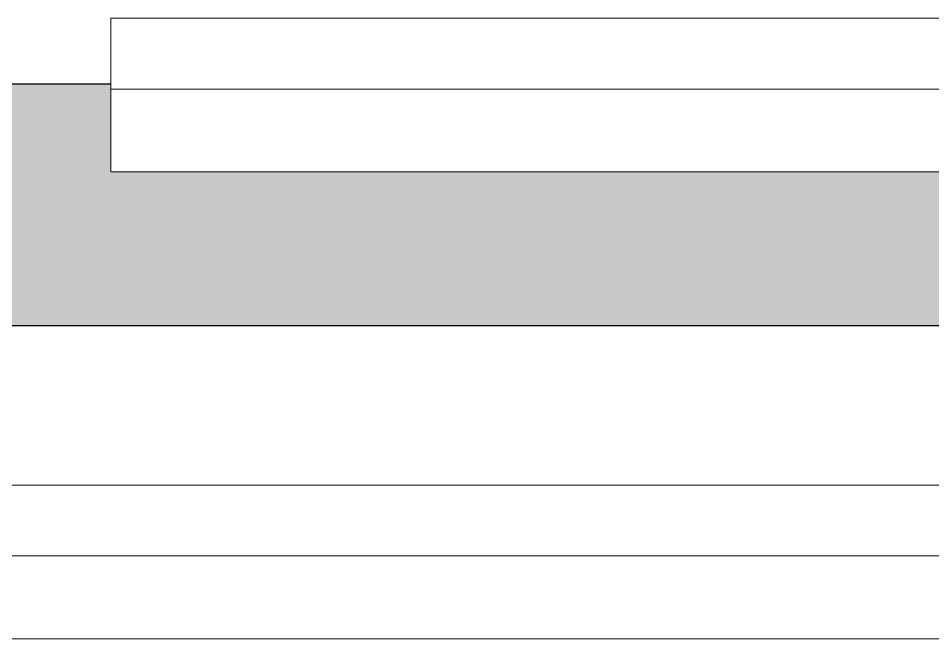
# Model space of a CAD drawing. Header units: millimetres. Extents: x 79795 to 317870, y -36033 to 97293.
# Drawn here: x 158578.5 to 158965.2, y 20422.8 to 20685.3 of the extents above; entities that cross this region are included whole.
import ezdxf

# ---------------------------------------------------------------- set-up
doc = ezdxf.new("R2010")
doc.units = ezdxf.units.MM
doc.header["$MEASUREMENT"] = 0
for name, color, linetype, lineweight in [('CSM-STL-XX-ZZ-M3-A-XXXX-00001_detached _19_04_21__rvt-1-Level 4$0$A-WALL-PATT', 7, 'CONTINUOUS', 9), ('CSM-STL-XX-ZZ-M3-A-XXXX-00001_detached _19_04_21__rvt-1-Level 4$0$I-FURN', 8, 'CONTINUOUS', 9), ('CSM-STL-XX-ZZ-M3-A-XXXX-00001_detached _19_04_21__rvt-1-Level 4$0$I-WALL', 7, 'CONTINUOUS', 9)]:
    doc.layers.add(name, color=color, linetype=linetype, lineweight=lineweight)

msp = doc.modelspace()

# ---------------------------------------------------------------- hatches: boundary and pattern name
at = {"layer": 'CSM-STL-XX-ZZ-M3-A-XXXX-00001_detached _19_04_21__rvt-1-Level 4$0$A-WALL-PATT'}
msp.add_hatch(color=256, dxfattribs=at).paths.add_polyline_path([(161148.83, 20555.33), (161148.83, 20657.33), (161017.67, 20657.33), (161017.67, 20620.25), (158617.67, 20620.25), (158617.67, 20657.33), (156862.83, 20657.33), (156862.83, 20555.33), (161017.67, 20555.33)], flags=0)

# ---------------------------------------------------------------- linework, layer by layer
at = {"layer": 'CSM-STL-XX-ZZ-M3-A-XXXX-00001_detached _19_04_21__rvt-1-Level 4$0$I-FURN'}
for p, q in [((158617.67, 20655.25), (158617.67, 20685.25)), ((158617.67, 20685.25), (161017.67, 20685.25)), ((161017.67, 20655.25), (158617.67, 20655.25)), ((161017.67, 20655.25), (158617.67, 20655.25)), ((158617.67, 20655.25), (158617.67, 20620.25)), ((158617.67, 20620.25), (161017.67, 20620.25)), ((158537.67, 20487.76), (160937.67, 20487.76)), ((160937.67, 20457.76), (158537.67, 20457.76)), ((160937.67, 20457.76), (158537.67, 20457.76)), ((158537.67, 20422.76), (160937.67, 20422.76))]:
    msp.add_line(p, q, dxfattribs=at)
at = {"layer": 'CSM-STL-XX-ZZ-M3-A-XXXX-00001_detached _19_04_21__rvt-1-Level 4$0$I-WALL', "lineweight": 30}
for p, q in [((158617.67, 20657.33), (156862.83, 20657.33)), ((156862.83, 20555.33), (161148.83, 20555.33))]:
    msp.add_line(p, q, dxfattribs=at)

doc.saveas('drawing.dxf')
